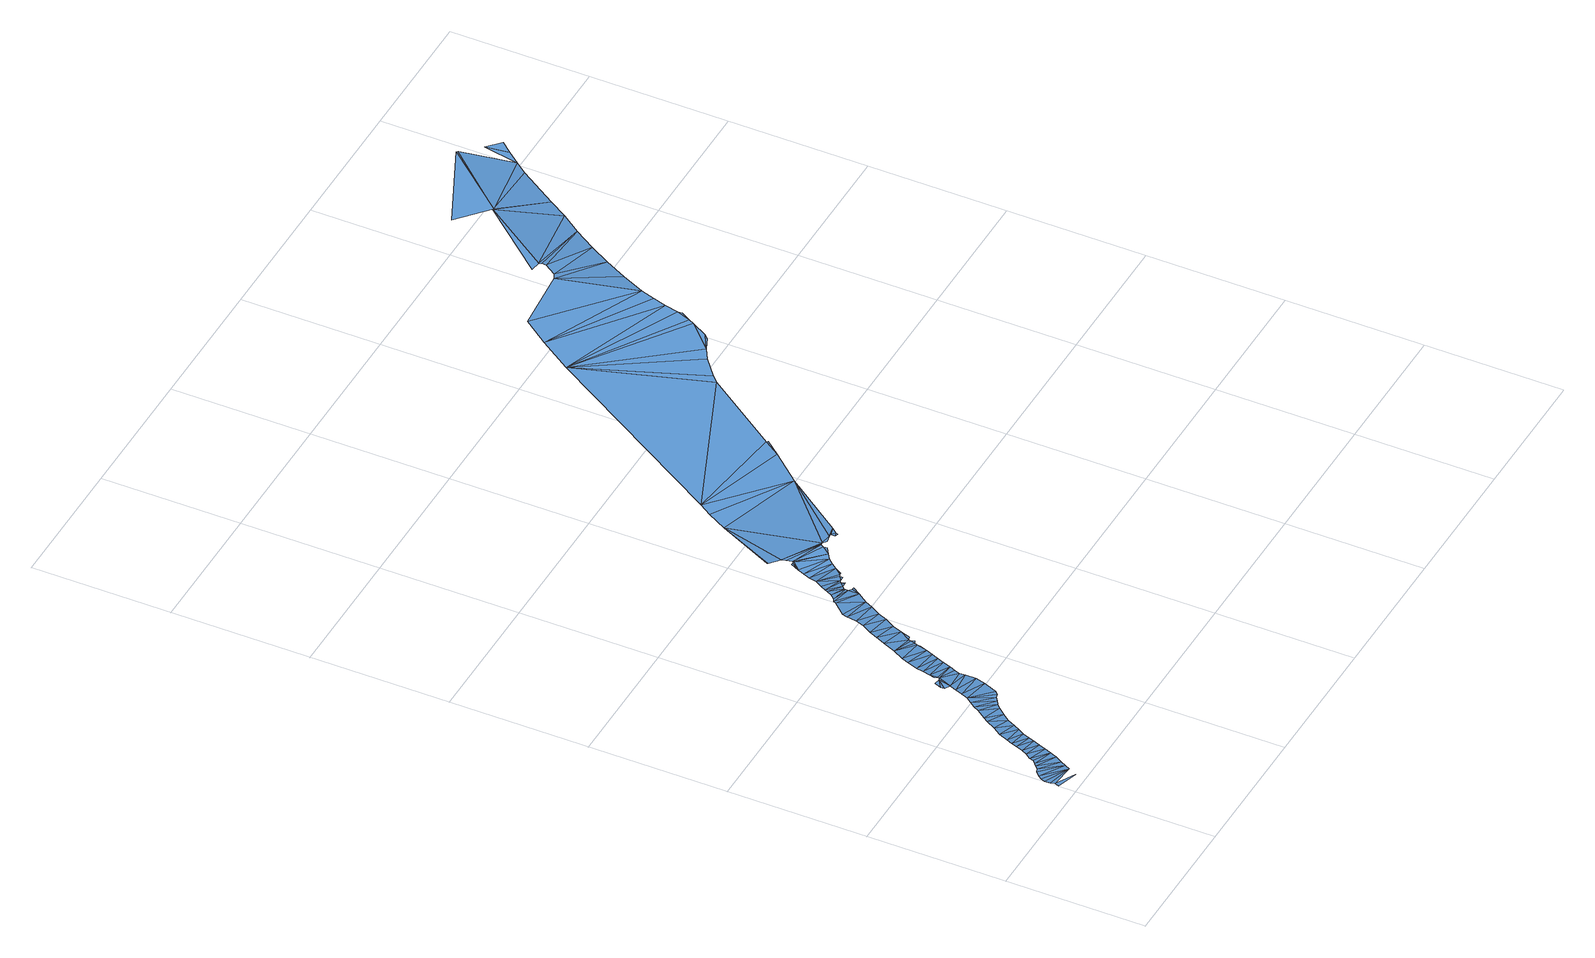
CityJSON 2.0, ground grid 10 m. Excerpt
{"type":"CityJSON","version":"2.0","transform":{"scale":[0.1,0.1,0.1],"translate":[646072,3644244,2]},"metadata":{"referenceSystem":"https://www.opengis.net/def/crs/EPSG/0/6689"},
"CityObjects":{
"waterbody1":{"type":"WaterBody","attributes":{"class":"1020"},"geometry":[{"type":"MultiSurface","lod":"1","boundaries":[[[0,1,2]],[[3,4,1]],[[3,5,4]],[[3,6,5]],[[3,7,6]],[[8,9,7]],[[8,10,9]],[[8,7,3]],[[11,12,10]],[[13,14,12]],[[11,10,8]],[[15,16,14]],[[13,12,11]],[[15,17,16]],[[15,14,13]],[[18,19,17]],[[20,21,19]],[[18,17,15]],[[22,23,21]],[[20,19,18]],[[24,25,23]],[[22,21,20]],[[26,27,25]],[[24,23,22]],[[26,25,24]],[[28,27,29]],[[29,27,26]],[[30,28,29]],[[31,28,30]],[[32,31,30]],[[33,31,32]],[[34,35,33]],[[34,33,32]],[[36,35,34]],[[37,35,36]],[[38,39,37]],[[38,37,36]],[[40,41,39]],[[40,39,38]],[[42,43,41]],[[42,41,40]],[[44,43,42]],[[45,46,43]],[[47,43,44]],[[48,49,46]],[[50,51,52]],[[45,43,47]],[[53,52,51]],[[54,50,49]],[[55,53,51]],[[56,51,50]],[[48,46,45]],[[57,56,50]],[[58,59,60]],[[54,49,48]],[[57,50,54]],[[61,58,56]],[[61,59,58]],[[62,63,59]],[[64,56,57]],[[61,56,64]],[[65,66,63]],[[62,59,61]],[[65,63,62]],[[67,66,68]],[[69,70,67]],[[68,66,65]],[[69,67,68]],[[71,70,72]],[[72,70,69]],[[73,71,72]],[[72,69,74]],[[75,71,76]],[[77,71,73]],[[76,71,77]],[[76,78,75]],[[77,73,79]],[[80,75,78]],[[78,76,81]],[[82,80,78]],[[83,80,82]],[[84,83,82]],[[85,83,84]],[[85,86,87]],[[86,85,84]],[[87,88,89]],[[88,87,86]],[[90,89,91]],[[91,89,88]],[[90,91,92]],[[93,94,92]],[[94,95,96]],[[93,92,91]],[[93,95,94]],[[97,96,98]],[[98,96,95]],[[99,97,100]],[[101,102,99]],[[100,97,98]],[[93,103,95]],[[101,99,100]],[[101,104,102]],[[103,93,105]],[[106,102,107]],[[108,109,106]],[[107,102,104]],[[101,110,104]],[[108,106,107]],[[111,104,110]],[[112,109,108]],[[113,114,109]],[[115,112,108]],[[116,113,109]],[[116,109,112]],[[117,118,114]],[[113,116,119]],[[120,121,118]],[[117,114,113]],[[121,122,123]],[[121,124,122]],[[120,124,121]],[[120,118,117]],[[125,126,127]],[[128,129,124]],[[130,126,125]],[[131,130,132]],[[128,124,120]],[[133,129,128]],[[132,129,131]],[[134,129,133]],[[131,129,134]],[[135,130,131]],[[133,128,136]],[[130,135,126]],[[135,137,138]],[[139,140,141]],[[141,142,138]],[[140,139,143]],[[142,141,140]],[[144,126,135]],[[138,144,135]],[[126,144,145]],[[144,138,142]],[[145,144,146]],[[144,147,146]],[[147,148,146]],[[148,149,146]],[[148,147,150]],[[151,146,149]],[[152,151,149]],[[152,153,151]],[[154,151,153]],[[151,155,156]],[[151,154,157]],[[158,159,156]],[[160,154,161]],[[160,157,154]],[[162,151,157]],[[163,151,162]],[[151,163,155]],[[164,156,155]],[[165,163,162]],[[158,156,164]],[[159,158,166]],[[167,166,158]],[[168,169,166]],[[168,166,167]],[[169,170,171]],[[172,173,174]],[[175,176,171]],[[175,172,176]],[[170,169,168]],[[171,170,175]],[[177,172,175]],[[173,172,177]],[[178,179,173]],[[179,180,181]],[[178,173,177]],[[182,179,178]],[[183,184,179]],[[184,180,179]],[[183,179,182]],[[185,186,183]],[[187,186,185]]]}]}
},
"vertices":[
[16,8,0],[1,15,1],[0,12,1],[19,14,0],[0,18,1],[0,22,1],[1,25,1],[3,28,1],[21,18,0],[6,31,1],[9,32,1],[23,22,0],[11,34,1],[26,27,0],[13,36,1],[28,32,0],[15,38,1],[16,41,1],[30,37,0],[19,45,1],[32,42,0],[21,49,1],[34,47,0],[23,54,1],[35,51,0],[24,58,1],[37,56,0],[26,62,1],[29,69,1],[40,61,0],[42,65,0],[33,75,1],[45,71,0],[37,82,1],[49,76,0],[39,85,1],[53,81,0],[44,92,1],[56,84,0],[46,96,1],[59,86,0],[49,100,1],[62,88,0],[52,104,1],[65,89,0],[71,101,0],[54,109,1],[67,91,0],[73,108,0],[56,114,1],[58,119,1],[60,128,1],[54,121,1],[54,124,1],[73,116,0],[56,129,1],[62,129,1],[73,120,0],[62,130,1],[62,136,1],[61,132,1],[76,128,0],[78,134,0],[63,141,1],[74,124,0],[80,139,0],[64,146,1],[67,154,1],[82,144,0],[84,149,0],[69,159,1],[73,167,1],[86,157,0],[87,159,0],[86,155,0],[77,176,1],[88,164,0],[88,162,0],[93,172,0],[89,160,0],[80,183,1],[91,165,0],[96,179,0],[83,189,1],[100,186,0],[87,196,1],[103,193,0],[89,202,1],[107,200,0],[90,209,1],[91,213,1],[110,206,0],[99,222,1],[115,213,0],[100,224,1],[115,221,0],[102,225,1],[105,228,1],[115,223,0],[107,232,1],[115,224,0],[117,226,0],[108,234,1],[117,219,0],[120,229,0],[119,219,0],[110,238,1],[121,230,0],[122,230,0],[113,243,1],[120,226,0],[121,226,0],[125,232,0],[131,238,0],[115,249,0],[125,230,0],[127,233,0],[134,242,0],[117,254,0],[128,233,0],[138,246,0],[119,259,0],[123,265,0],[122,265,0],[125,265,0],[116,279,0],[133,319,2],[115,279,1],[142,249,0],[125,266,0],[123,273,0],[149,257,0],[124,270,0],[147,255,0],[148,257,0],[150,257,0],[147,252,0],[153,255,0],[158,256,0],[160,253,0],[163,254,0],[160,256,0],[165,257,1],[162,252,0],[193,299,4],[138,332,5],[144,341,5],[211,320,5],[219,332,5],[258,387,5],[220,331,5],[226,479,7],[263,392,5],[276,403,5],[285,408,5],[312,451,5],[242,503,7],[304,427,5],[318,471,5],[256,522,7],[297,415,5],[294,412,5],[306,431,5],[310,441,5],[315,461,5],[310,438,5],[302,526,7],[326,488,5],[334,504,5],[306,528,7],[343,519,5],[311,536,8],[310,541,8],[346,592,7],[303,542,8],[353,535,5],[311,539,8],[363,549,5],[372,563,5],[347,592,7],[387,639,7],[325,611,7],[390,591,5],[397,600,5],[388,638,7],[404,609,5],[402,626,5],[411,617,5]
]}
